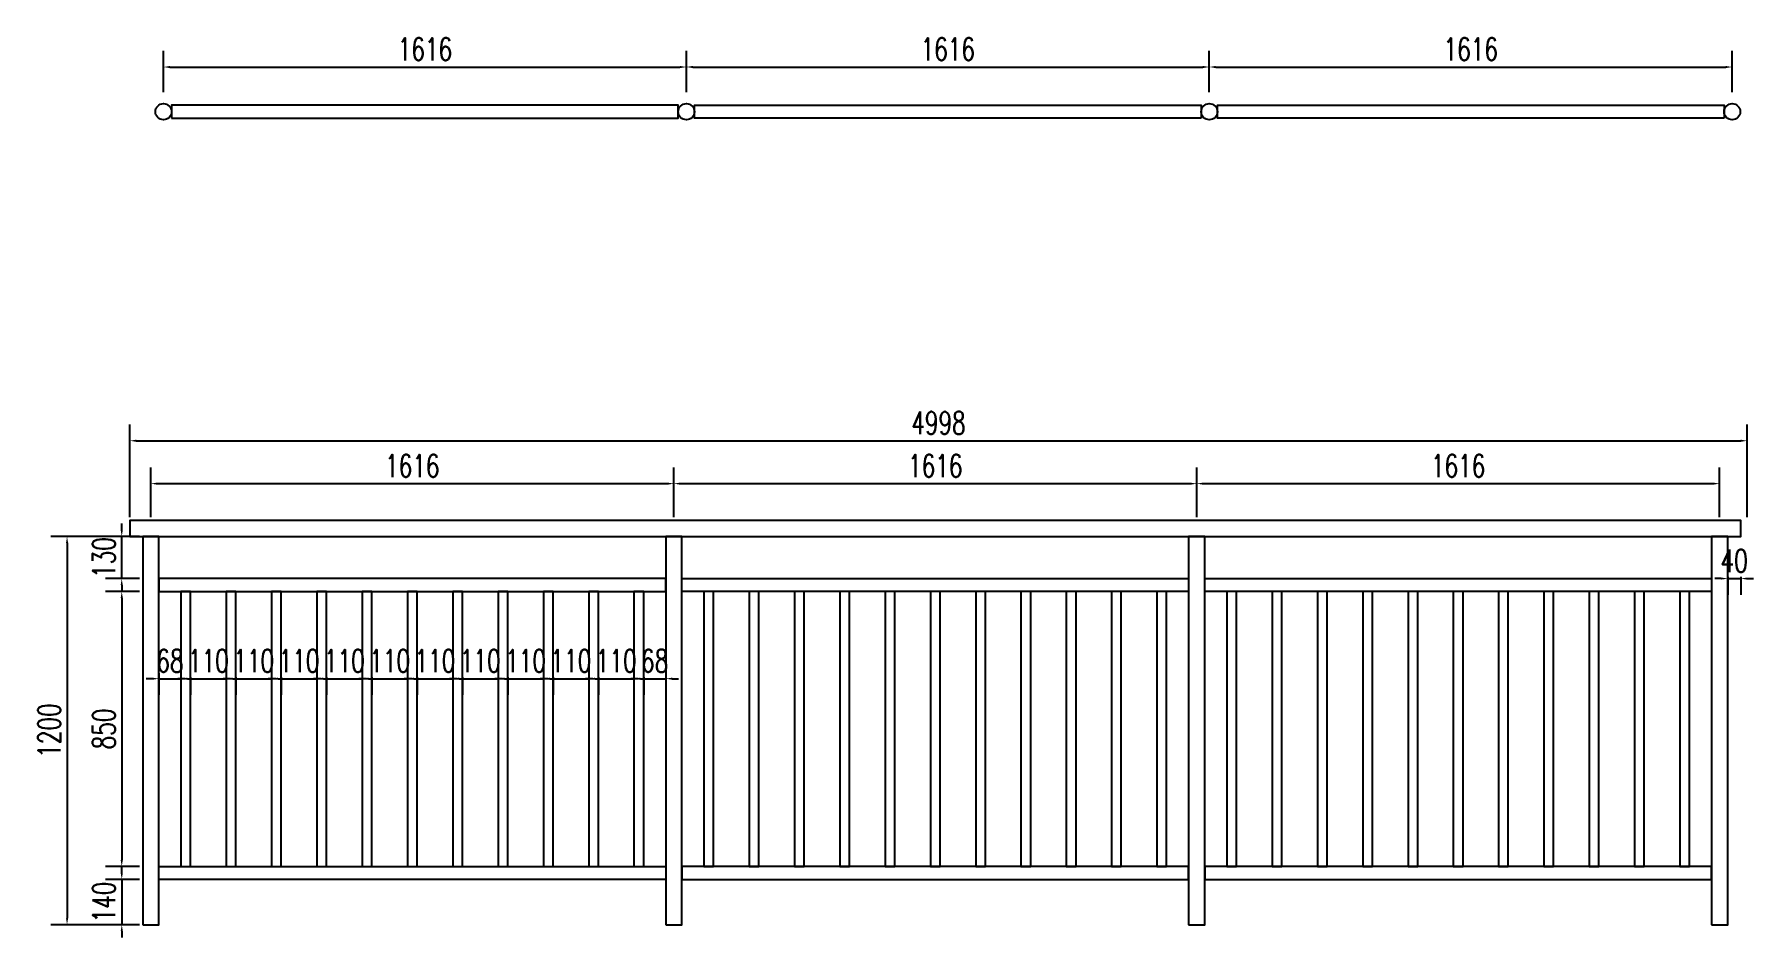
# Model space of a CAD drawing. Header units: millimetres. Extents: x -2430464 to 225692, y -180 to 1805330.
# Drawn here: x -1573006 to -1567693, y 608733 to 611526 of the extents above; entities that cross this region are included whole.
import ezdxf

# ---------------------------------------------------------------- set-up
doc = ezdxf.new("R2010")
doc.units = ezdxf.units.MM
doc.header["$LTSCALE"] = 1000
doc.layers.get('0').update_dxf_attribs({"linetype": 'CONTINUOUS'})
doc.layers.get('DEFPOINTS').update_dxf_attribs({"linetype": 'CONTINUOUS'})
doc.layers.add('W-PLASTIC_RAILINGS塑木栏杆', color=6, linetype='CONTINUOUS')
doc.layers.add('W-WOOD_FLOOR木地板', color=30, linetype='CONTINUOUS')
doc.styles.add('STANDARD_T3', font='simplex.shx', dxfattribs={"width": 0.7, "bigfont": 'gbcbig.shx'})
doc.dimstyles.new('W&&20', dxfattribs={"dimtxt": 70, "dimasz": 20, "dimexe": 50, "dimexo": 60, "dimgap": 20, "dimtad": 1, "dimdec": 0, "dimzin": 0, "dimdsep": 46, "dimtxsty": 'STANDARD_T3', "dimcen": 0.09, "dimclrd": 1, "dimclre": 1, "dimclrt": 7, "dimazin": 2, "dimtfac": 1, "dimtdec": 0, "dimtix": 1, "dimtmove": 2, "dimatfit": 3, "dimfxl": 0, "dimtolj": 1, "dimtzin": 0, "dimarcsym": 0})

# ---------------------------------------------------------------- blocks, each defined once
blk = doc.blocks.new('*D792')
at = {"layer": 'DEFPOINTS', "color": 0, "transparency": 16777216}
for p in [(-1572710.8, 609973.4), (-1572904.8, 608773.4), (-1572670.8, 608773.4)]:
    blk.add_point(p, dxfattribs=at)
at = {"layer": 'W-WOOD_FLOOR木地板', "color": 1, "lineweight": -2, "transparency": 16777216}
for p, q in [((-1572770.8, 609973.4), (-1572954.8, 609973.4)), ((-1572904.8, 609953.4), (-1572904.8, 608793.4)), ((-1572730.8, 608773.4), (-1572954.8, 608773.4))]:
    blk.add_line(p, q, dxfattribs=at)
at = {"layer": 'W-WOOD_FLOOR木地板', "color": 1, "transparency": 16777216}
for points in [[(-1572908.1, 609953.4), (-1572901.5, 609953.4), (-1572904.8, 609973.4)], [(-1572908.1, 608793.4), (-1572901.5, 608793.4), (-1572904.8, 608773.4)]]:
    blk.add_solid(points, dxfattribs=at)
at = {"layer": 'W-WOOD_FLOOR木地板', "color": 7, "transparency": 16777216, "insert": (-1572959.8, 609373.4), "char_height": 70, "attachment_point": 5, "rotation": 90, "style": 'STANDARD_T3'}
blk.add_mtext('\\A1;1200', dxfattribs=at)
blk = doc.blocks.new('*D793')
at = {"layer": 'DEFPOINTS', "color": 0, "transparency": 16777216}
for p in [(-1572620.8, 609803.4), (-1572735.8, 608953.4), (-1572620.8, 608953.4)]:
    blk.add_point(p, dxfattribs=at)
at = {"layer": 'W-WOOD_FLOOR木地板', "color": 1, "lineweight": -2, "transparency": 16777216}
for p, q in [((-1572680.8, 609803.4), (-1572785.8, 609803.4)), ((-1572735.8, 609783.4), (-1572735.8, 608973.4)), ((-1572680.8, 608953.4), (-1572785.8, 608953.4))]:
    blk.add_line(p, q, dxfattribs=at)
at = {"layer": 'W-WOOD_FLOOR木地板', "color": 1, "transparency": 16777216}
for points in [[(-1572739.1, 609783.4), (-1572732.5, 609783.4), (-1572735.8, 609803.4)], [(-1572739.1, 608973.4), (-1572732.5, 608973.4), (-1572735.8, 608953.4)]]:
    blk.add_solid(points, dxfattribs=at)
at = {"layer": 'W-WOOD_FLOOR木地板', "color": 7, "transparency": 16777216, "insert": (-1572790.8, 609378.4), "char_height": 70, "attachment_point": 5, "rotation": 90, "style": 'STANDARD_T3'}
blk.add_mtext('\\A1;850', dxfattribs=at)
blk = doc.blocks.new('*D787')
at = {"layer": 'DEFPOINTS', "color": 0, "transparency": 16777216}
for p in [(-1572735.8, 609973.4), (-1572620.8, 609973.4), (-1572620.8, 609843.4)]:
    blk.add_point(p, dxfattribs=at)
at = {"layer": 'W-WOOD_FLOOR木地板', "color": 1, "lineweight": -2, "transparency": 16777216}
for p, q in [((-1572735.8, 609993.4), (-1572735.8, 610013.4)), ((-1572680.8, 609973.4), (-1572785.8, 609973.4)), ((-1572735.8, 609843.4), (-1572735.8, 609973.4)), ((-1572680.8, 609843.4), (-1572785.8, 609843.4)), ((-1572735.8, 609823.4), (-1572735.8, 609803.4))]:
    blk.add_line(p, q, dxfattribs=at)
at = {"layer": 'W-WOOD_FLOOR木地板', "color": 1, "transparency": 16777216}
for points in [[(-1572739.1, 609993.4), (-1572732.5, 609993.4), (-1572735.8, 609973.4)], [(-1572739.1, 609823.4), (-1572732.5, 609823.4), (-1572735.8, 609843.4)]]:
    blk.add_solid(points, dxfattribs=at)
at = {"layer": 'W-WOOD_FLOOR木地板', "color": 7, "transparency": 16777216, "insert": (-1572790.8, 609908.4), "char_height": 70, "attachment_point": 5, "rotation": 90, "style": 'STANDARD_T3'}
blk.add_mtext('\\A1;130', dxfattribs=at)
blk = doc.blocks.new('*D788')
at = {"layer": 'DEFPOINTS', "color": 0, "transparency": 16777216}
for p in [(-1572620.8, 608913.4), (-1572735.7, 608773.4), (-1572620.8, 608773.4)]:
    blk.add_point(p, dxfattribs=at)
at = {"layer": 'W-WOOD_FLOOR木地板', "color": 1, "lineweight": -2, "transparency": 16777216}
for p, q in [((-1572735.7, 608933.4), (-1572735.7, 608953.4)), ((-1572680.8, 608913.4), (-1572785.7, 608913.4)), ((-1572735.7, 608913.4), (-1572735.7, 608773.4)), ((-1572680.8, 608773.4), (-1572785.7, 608773.4)), ((-1572735.7, 608753.4), (-1572735.7, 608733.4))]:
    blk.add_line(p, q, dxfattribs=at)
at = {"layer": 'W-WOOD_FLOOR木地板', "color": 1, "transparency": 16777216}
for points in [[(-1572739.1, 608933.4), (-1572732.4, 608933.4), (-1572735.7, 608913.4)], [(-1572739.1, 608753.4), (-1572732.4, 608753.4), (-1572735.7, 608773.4)]]:
    blk.add_solid(points, dxfattribs=at)
at = {"layer": 'W-WOOD_FLOOR木地板', "color": 7, "transparency": 16777216, "insert": (-1572790.7, 608843.4), "char_height": 70, "attachment_point": 5, "rotation": 90, "style": 'STANDARD_T3'}
blk.add_mtext('\\A1;140', dxfattribs=at)
blk = doc.blocks.new('*D789')
at = {"layer": 'DEFPOINTS', "color": 0, "transparency": 16777216}
for p in [(-1571029.8, 610136.9), (-1572645.8, 609973.4), (-1571029.8, 609973.4)]:
    blk.add_point(p, dxfattribs=at)
at = {"layer": 'W-WOOD_FLOOR木地板', "color": 1, "lineweight": -2, "transparency": 16777216}
for p, q in [((-1572645.8, 610033.4), (-1572645.8, 610186.9)), ((-1571029.8, 610033.4), (-1571029.8, 610186.9)), ((-1572625.8, 610136.9), (-1571049.8, 610136.9))]:
    blk.add_line(p, q, dxfattribs=at)
at = {"layer": 'W-WOOD_FLOOR木地板', "color": 1, "transparency": 16777216}
for points in [[(-1572625.8, 610140.2), (-1572625.8, 610133.6), (-1572645.8, 610136.9)], [(-1571049.8, 610140.2), (-1571049.8, 610133.6), (-1571029.8, 610136.9)]]:
    blk.add_solid(points, dxfattribs=at)
at = {"layer": 'W-WOOD_FLOOR木地板', "color": 7, "transparency": 16777216, "insert": (-1571837.8, 610191.9), "char_height": 70, "attachment_point": 5, "style": 'STANDARD_T3'}
blk.add_mtext('\\A1;1616', dxfattribs=at)
blk = doc.blocks.new('*D790')
at = {"layer": 'DEFPOINTS', "color": 0, "transparency": 16777216}
for p in [(-1569413.8, 610136.9), (-1571029.8, 609973.4), (-1569413.8, 609973.4)]:
    blk.add_point(p, dxfattribs=at)
at = {"layer": 'W-WOOD_FLOOR木地板', "color": 1, "lineweight": -2, "transparency": 16777216}
for p, q in [((-1571029.8, 610033.4), (-1571029.8, 610186.9)), ((-1569413.8, 610033.4), (-1569413.8, 610186.9)), ((-1571009.8, 610136.9), (-1569433.8, 610136.9))]:
    blk.add_line(p, q, dxfattribs=at)
at = {"layer": 'W-WOOD_FLOOR木地板', "color": 1, "transparency": 16777216}
for points in [[(-1571009.8, 610140.2), (-1571009.8, 610133.6), (-1571029.8, 610136.9)], [(-1569433.8, 610140.2), (-1569433.8, 610133.6), (-1569413.8, 610136.9)]]:
    blk.add_solid(points, dxfattribs=at)
at = {"layer": 'W-WOOD_FLOOR木地板', "color": 7, "transparency": 16777216, "insert": (-1570221.8, 610191.9), "char_height": 70, "attachment_point": 5, "style": 'STANDARD_T3'}
blk.add_mtext('\\A1;1616', dxfattribs=at)
blk = doc.blocks.new('*D791')
at = {"layer": 'DEFPOINTS', "color": 0, "transparency": 16777216}
for p in [(-1567797.8, 610136.9), (-1569413.8, 609973.4), (-1567797.8, 609973.4)]:
    blk.add_point(p, dxfattribs=at)
at = {"layer": 'W-WOOD_FLOOR木地板', "color": 1, "lineweight": -2, "transparency": 16777216}
for p, q in [((-1569413.8, 610033.4), (-1569413.8, 610186.9)), ((-1567797.8, 610033.4), (-1567797.8, 610186.9)), ((-1569393.8, 610136.9), (-1567817.8, 610136.9))]:
    blk.add_line(p, q, dxfattribs=at)
at = {"layer": 'W-WOOD_FLOOR木地板', "color": 1, "transparency": 16777216}
for points in [[(-1569393.8, 610140.2), (-1569393.8, 610133.6), (-1569413.8, 610136.9)], [(-1567817.8, 610140.2), (-1567817.8, 610133.6), (-1567797.8, 610136.9)]]:
    blk.add_solid(points, dxfattribs=at)
at = {"layer": 'W-WOOD_FLOOR木地板', "color": 7, "transparency": 16777216, "insert": (-1568605.8, 610191.9), "char_height": 70, "attachment_point": 5, "style": 'STANDARD_T3'}
blk.add_mtext('\\A1;1616', dxfattribs=at)
blk = doc.blocks.new('*U914')
at = {"layer": 'W-PLASTIC_RAILINGS塑木栏杆'}
blk.add_lwpolyline([(-15, -420), (15, -420), (15, 430), (-15, 430)], close=True, dxfattribs=at)
blk = doc.blocks.new('*U915')
at = {"layer": 'W-PLASTIC_RAILINGS塑木栏杆', "color": 0, "linetype": 'ByBlock', "lineweight": -2, "transparency": 16777216}
for p in [(0, 0), (140, 0), (280, 0), (420, 0), (560, 0), (700, 0), (840, 0), (980, 0), (1120, 0), (1260, 0), (1400, 0)]:
    blk.add_blockref('*U914', p, dxfattribs=at)
blk = doc.blocks.new('*D917')
at = {"layer": 'DEFPOINTS', "color": 0, "transparency": 16777216}
for p in [(-1572620.8, 609610.9), (-1572552.8, 609651.5), (-1572552.8, 609533.9)]:
    blk.add_point(p, dxfattribs=at)
at = {"layer": 'W-WOOD_FLOOR木地板', "color": 1, "lineweight": -2, "transparency": 16777216}
for p, q in [((-1572552.8, 609591.5), (-1572552.8, 609483.9)), ((-1572640.8, 609533.9), (-1572660.8, 609533.9)), ((-1572620.8, 609550.9), (-1572620.8, 609483.9)), ((-1572620.8, 609533.9), (-1572552.8, 609533.9)), ((-1572532.8, 609533.9), (-1572512.8, 609533.9))]:
    blk.add_line(p, q, dxfattribs=at)
at = {"layer": 'W-WOOD_FLOOR木地板', "color": 1, "transparency": 16777216}
for points in [[(-1572640.8, 609537.2), (-1572640.8, 609530.6), (-1572620.8, 609533.9)], [(-1572532.8, 609537.2), (-1572532.8, 609530.6), (-1572552.8, 609533.9)]]:
    blk.add_solid(points, dxfattribs=at)
at = {"layer": 'W-WOOD_FLOOR木地板', "color": 7, "transparency": 16777216, "insert": (-1572586.8, 609588.9), "char_height": 70, "attachment_point": 5, "style": 'STANDARD_T3'}
blk.add_mtext('\\A1;68', dxfattribs=at)
blk = doc.blocks.new('*D918')
at = {"color": 1, "lineweight": -2, "transparency": 16777216}
for p, q in [((-1572542.8, 609533.9), (-1572562.8, 609533.9)), ((-1572522.8, 609538.9), (-1572522.8, 609483.9)), ((-1572522.8, 609533.9), (-1572412.8, 609533.9)), ((-1572412.8, 609538.9), (-1572412.8, 609483.9)), ((-1572392.8, 609533.9), (-1572372.8, 609533.9))]:
    blk.add_line(p, q, dxfattribs=at)
at = {"color": 1, "transparency": 16777216}
for points in [[(-1572542.8, 609537.2), (-1572542.8, 609530.6), (-1572522.8, 609533.9)], [(-1572392.8, 609537.2), (-1572392.8, 609530.6), (-1572412.8, 609533.9)]]:
    blk.add_solid(points, dxfattribs=at)
at = {"layer": 'DEFPOINTS', "color": 0, "transparency": 16777216}
for p in [(-1572522.8, 609649.7), (-1572412.8, 609649.7), (-1572412.8, 609533.9)]:
    blk.add_point(p, dxfattribs=at)
at = {"color": 7, "transparency": 16777216, "insert": (-1572467.8, 609588.9), "char_height": 70, "attachment_point": 5, "style": 'STANDARD_T3'}
blk.add_mtext('\\A1;110', dxfattribs=at)
blk = doc.blocks.new('*D916')
at = {"color": 1, "lineweight": -2, "transparency": 16777216}
for p, q in [((-1571142.8, 609533.9), (-1571162.8, 609533.9)), ((-1571122.8, 609538.9), (-1571122.8, 609483.9)), ((-1571122.8, 609533.9), (-1571054.8, 609533.9)), ((-1571054.8, 609538.9), (-1571054.8, 609483.9)), ((-1571034.8, 609533.9), (-1571014.8, 609533.9))]:
    blk.add_line(p, q, dxfattribs=at)
at = {"color": 1, "transparency": 16777216}
for points in [[(-1571142.8, 609537.2), (-1571142.8, 609530.6), (-1571122.8, 609533.9)], [(-1571034.8, 609537.2), (-1571034.8, 609530.6), (-1571054.8, 609533.9)]]:
    blk.add_solid(points, dxfattribs=at)
at = {"layer": 'DEFPOINTS', "color": 0, "transparency": 16777216}
for p in [(-1571122.8, 609649.7), (-1571054.8, 609649.7), (-1571054.8, 609533.9)]:
    blk.add_point(p, dxfattribs=at)
at = {"color": 7, "transparency": 16777216, "insert": (-1571088.8, 609588.9), "char_height": 70, "attachment_point": 5, "style": 'STANDARD_T3'}
blk.add_mtext('\\A1;68', dxfattribs=at)
blk = doc.blocks.new('*D2098')
at = {"layer": 'DEFPOINTS', "color": 0, "transparency": 16777216}
for p in [(-1567712.8, 610269.5), (-1572710.8, 609973.4), (-1567712.8, 609973.4)]:
    blk.add_point(p, dxfattribs=at)
at = {"layer": 'W-WOOD_FLOOR木地板', "color": 1, "lineweight": -2, "transparency": 16777216}
for p, q in [((-1572710.8, 610033.4), (-1572710.8, 610319.5)), ((-1567712.8, 610033.4), (-1567712.8, 610319.5)), ((-1572690.8, 610269.5), (-1567732.8, 610269.5))]:
    blk.add_line(p, q, dxfattribs=at)
at = {"layer": 'W-WOOD_FLOOR木地板', "color": 1, "transparency": 16777216}
for points in [[(-1572690.8, 610272.8), (-1572690.8, 610266.2), (-1572710.8, 610269.5)], [(-1567732.8, 610272.8), (-1567732.8, 610266.2), (-1567712.8, 610269.5)]]:
    blk.add_solid(points, dxfattribs=at)
at = {"layer": 'W-WOOD_FLOOR木地板', "color": 7, "transparency": 16777216, "insert": (-1570211.8, 610324.5), "char_height": 70, "attachment_point": 5, "style": 'STANDARD_T3'}
blk.add_mtext('\\A1;4998', dxfattribs=at)
blk = doc.blocks.new('*D2099')
at = {"color": 1, "lineweight": -2, "transparency": 16777216}
for p, q in [((-1567792.8, 609843.4), (-1567812.8, 609843.4)), ((-1567772.8, 609848.4), (-1567772.8, 609793.4)), ((-1567772.8, 609843.4), (-1567732.8, 609843.4)), ((-1567732.8, 609848.4), (-1567732.8, 609793.4)), ((-1567712.8, 609843.4), (-1567692.8, 609843.4))]:
    blk.add_line(p, q, dxfattribs=at)
at = {"color": 1, "transparency": 16777216}
for points in [[(-1567792.8, 609846.7), (-1567792.8, 609840.1), (-1567772.8, 609843.4)], [(-1567712.8, 609846.7), (-1567712.8, 609840.1), (-1567732.8, 609843.4)]]:
    blk.add_solid(points, dxfattribs=at)
at = {"layer": 'DEFPOINTS', "color": 0, "transparency": 16777216}
for p in [(-1567772.8, 609973.4), (-1567732.8, 609973.4), (-1567732.8, 609843.4)]:
    blk.add_point(p, dxfattribs=at)
at = {"color": 7, "transparency": 16777216, "insert": (-1567752.8, 609898.4), "char_height": 70, "attachment_point": 5, "style": 'STANDARD_T3'}
blk.add_mtext('\\A1;40', dxfattribs=at)
blk = doc.blocks.new('*D2379')
at = {"color": 1, "lineweight": -2, "transparency": 16777216}
for p, q in [((-1572606.9, 611346.7), (-1572606.9, 611474.9)), ((-1570990.9, 611346.7), (-1570990.9, 611474.9)), ((-1572586.9, 611424.9), (-1571010.9, 611424.9))]:
    blk.add_line(p, q, dxfattribs=at)
at = {"color": 1, "transparency": 16777216}
for points in [[(-1572586.9, 611428.2), (-1572586.9, 611421.5), (-1572606.9, 611424.9)], [(-1571010.9, 611428.2), (-1571010.9, 611421.5), (-1570990.9, 611424.9)]]:
    blk.add_solid(points, dxfattribs=at)
at = {"layer": 'DEFPOINTS', "color": 0, "transparency": 16777216}
for p in [(-1570990.9, 611424.9), (-1572606.9, 611286.7), (-1570990.9, 611286.7)]:
    blk.add_point(p, dxfattribs=at)
at = {"color": 7, "transparency": 16777216, "insert": (-1571798.9, 611479.9), "char_height": 70, "attachment_point": 5, "style": 'STANDARD_T3'}
blk.add_mtext('\\A1;1616', dxfattribs=at)
blk = doc.blocks.new('*D2380')
at = {"color": 1, "lineweight": -2, "transparency": 16777216}
for p, q in [((-1570990.9, 611346.7), (-1570990.9, 611474.9)), ((-1569374.9, 611346.7), (-1569374.9, 611474.9)), ((-1570970.9, 611424.9), (-1569394.9, 611424.9))]:
    blk.add_line(p, q, dxfattribs=at)
at = {"color": 1, "transparency": 16777216}
for points in [[(-1570970.9, 611428.2), (-1570970.9, 611421.5), (-1570990.9, 611424.9)], [(-1569394.9, 611428.2), (-1569394.9, 611421.5), (-1569374.9, 611424.9)]]:
    blk.add_solid(points, dxfattribs=at)
at = {"layer": 'DEFPOINTS', "color": 0, "transparency": 16777216}
for p in [(-1569374.9, 611424.9), (-1570990.9, 611286.7), (-1569374.9, 611286.7)]:
    blk.add_point(p, dxfattribs=at)
at = {"color": 7, "transparency": 16777216, "insert": (-1570182.9, 611479.9), "char_height": 70, "attachment_point": 5, "style": 'STANDARD_T3'}
blk.add_mtext('\\A1;1616', dxfattribs=at)
blk = doc.blocks.new('*D2381')
at = {"color": 1, "lineweight": -2, "transparency": 16777216}
for p, q in [((-1569374.9, 611346.7), (-1569374.9, 611474.9)), ((-1567758.9, 611346.7), (-1567758.9, 611474.9)), ((-1569354.9, 611424.9), (-1567778.9, 611424.9))]:
    blk.add_line(p, q, dxfattribs=at)
at = {"color": 1, "transparency": 16777216}
for points in [[(-1569354.9, 611428.2), (-1569354.9, 611421.5), (-1569374.9, 611424.9)], [(-1567778.9, 611428.2), (-1567778.9, 611421.5), (-1567758.9, 611424.9)]]:
    blk.add_solid(points, dxfattribs=at)
at = {"layer": 'DEFPOINTS', "color": 0, "transparency": 16777216}
for p in [(-1567758.9, 611424.9), (-1569374.9, 611286.7), (-1567758.9, 611286.7)]:
    blk.add_point(p, dxfattribs=at)
at = {"color": 7, "transparency": 16777216, "insert": (-1568566.9, 611479.9), "char_height": 70, "attachment_point": 5, "style": 'STANDARD_T3'}
blk.add_mtext('\\A1;1616', dxfattribs=at)
blk = doc.blocks.new('*D2454')
at = {"color": 1, "lineweight": -2, "transparency": 16777216}
for p, q in [((-1572402.8, 609533.9), (-1572422.8, 609533.9)), ((-1572382.8, 609538.9), (-1572382.8, 609483.9)), ((-1572382.8, 609533.9), (-1572272.8, 609533.9)), ((-1572272.8, 609538.9), (-1572272.8, 609483.9)), ((-1572252.8, 609533.9), (-1572232.8, 609533.9))]:
    blk.add_line(p, q, dxfattribs=at)
at = {"color": 1, "transparency": 16777216}
for points in [[(-1572402.8, 609537.2), (-1572402.8, 609530.6), (-1572382.8, 609533.9)], [(-1572252.8, 609537.2), (-1572252.8, 609530.6), (-1572272.8, 609533.9)]]:
    blk.add_solid(points, dxfattribs=at)
at = {"layer": 'DEFPOINTS', "color": 0, "transparency": 16777216}
for p in [(-1572382.8, 609649.7), (-1572272.8, 609649.7), (-1572272.8, 609533.9)]:
    blk.add_point(p, dxfattribs=at)
at = {"color": 7, "transparency": 16777216, "insert": (-1572327.8, 609588.9), "char_height": 70, "attachment_point": 5, "style": 'STANDARD_T3'}
blk.add_mtext('\\A1;110', dxfattribs=at)
blk = doc.blocks.new('*D2455')
at = {"color": 1, "lineweight": -2, "transparency": 16777216}
for p, q in [((-1572262.8, 609533.9), (-1572282.8, 609533.9)), ((-1572242.8, 609538.9), (-1572242.8, 609483.9)), ((-1572242.8, 609533.9), (-1572132.8, 609533.9)), ((-1572132.8, 609538.9), (-1572132.8, 609483.9)), ((-1572112.8, 609533.9), (-1572092.8, 609533.9))]:
    blk.add_line(p, q, dxfattribs=at)
at = {"color": 1, "transparency": 16777216}
for points in [[(-1572262.8, 609537.2), (-1572262.8, 609530.6), (-1572242.8, 609533.9)], [(-1572112.8, 609537.2), (-1572112.8, 609530.6), (-1572132.8, 609533.9)]]:
    blk.add_solid(points, dxfattribs=at)
at = {"layer": 'DEFPOINTS', "color": 0, "transparency": 16777216}
for p in [(-1572242.8, 609649.7), (-1572132.8, 609649.7), (-1572132.8, 609533.9)]:
    blk.add_point(p, dxfattribs=at)
at = {"color": 7, "transparency": 16777216, "insert": (-1572187.8, 609588.9), "char_height": 70, "attachment_point": 5, "style": 'STANDARD_T3'}
blk.add_mtext('\\A1;110', dxfattribs=at)
blk = doc.blocks.new('*D2456')
at = {"color": 1, "lineweight": -2, "transparency": 16777216}
for p, q in [((-1572122.8, 609533.9), (-1572142.8, 609533.9)), ((-1572102.8, 609538.9), (-1572102.8, 609483.9)), ((-1572102.8, 609533.9), (-1571992.8, 609533.9)), ((-1571992.8, 609538.9), (-1571992.8, 609483.9)), ((-1571972.8, 609533.9), (-1571952.8, 609533.9))]:
    blk.add_line(p, q, dxfattribs=at)
at = {"color": 1, "transparency": 16777216}
for points in [[(-1572122.8, 609537.2), (-1572122.8, 609530.6), (-1572102.8, 609533.9)], [(-1571972.8, 609537.2), (-1571972.8, 609530.6), (-1571992.8, 609533.9)]]:
    blk.add_solid(points, dxfattribs=at)
at = {"layer": 'DEFPOINTS', "color": 0, "transparency": 16777216}
for p in [(-1572102.8, 609649.7), (-1571992.8, 609649.7), (-1571992.8, 609533.9)]:
    blk.add_point(p, dxfattribs=at)
at = {"color": 7, "transparency": 16777216, "insert": (-1572047.8, 609588.9), "char_height": 70, "attachment_point": 5, "style": 'STANDARD_T3'}
blk.add_mtext('\\A1;110', dxfattribs=at)
blk = doc.blocks.new('*D2457')
at = {"color": 1, "lineweight": -2, "transparency": 16777216}
for p, q in [((-1571982.8, 609533.9), (-1572002.8, 609533.9)), ((-1571962.8, 609538.9), (-1571962.8, 609483.9)), ((-1571962.8, 609533.9), (-1571852.8, 609533.9)), ((-1571852.8, 609538.9), (-1571852.8, 609483.9)), ((-1571832.8, 609533.9), (-1571812.8, 609533.9))]:
    blk.add_line(p, q, dxfattribs=at)
at = {"color": 1, "transparency": 16777216}
for points in [[(-1571982.8, 609537.2), (-1571982.8, 609530.6), (-1571962.8, 609533.9)], [(-1571832.8, 609537.2), (-1571832.8, 609530.6), (-1571852.8, 609533.9)]]:
    blk.add_solid(points, dxfattribs=at)
at = {"layer": 'DEFPOINTS', "color": 0, "transparency": 16777216}
for p in [(-1571962.8, 609649.7), (-1571852.8, 609649.7), (-1571852.8, 609533.9)]:
    blk.add_point(p, dxfattribs=at)
at = {"color": 7, "transparency": 16777216, "insert": (-1571907.8, 609588.9), "char_height": 70, "attachment_point": 5, "style": 'STANDARD_T3'}
blk.add_mtext('\\A1;110', dxfattribs=at)
blk = doc.blocks.new('*D2458')
at = {"color": 1, "lineweight": -2, "transparency": 16777216}
for p, q in [((-1571842.8, 609533.9), (-1571862.8, 609533.9)), ((-1571822.8, 609538.9), (-1571822.8, 609483.9)), ((-1571822.8, 609533.9), (-1571712.8, 609533.9)), ((-1571712.8, 609538.9), (-1571712.8, 609483.9)), ((-1571692.8, 609533.9), (-1571672.8, 609533.9))]:
    blk.add_line(p, q, dxfattribs=at)
at = {"color": 1, "transparency": 16777216}
for points in [[(-1571842.8, 609537.2), (-1571842.8, 609530.6), (-1571822.8, 609533.9)], [(-1571692.8, 609537.2), (-1571692.8, 609530.6), (-1571712.8, 609533.9)]]:
    blk.add_solid(points, dxfattribs=at)
at = {"layer": 'DEFPOINTS', "color": 0, "transparency": 16777216}
for p in [(-1571822.8, 609649.7), (-1571712.8, 609649.7), (-1571712.8, 609533.9)]:
    blk.add_point(p, dxfattribs=at)
at = {"color": 7, "transparency": 16777216, "insert": (-1571767.8, 609588.9), "char_height": 70, "attachment_point": 5, "style": 'STANDARD_T3'}
blk.add_mtext('\\A1;110', dxfattribs=at)
blk = doc.blocks.new('*D2459')
at = {"color": 1, "lineweight": -2, "transparency": 16777216}
for p, q in [((-1571702.8, 609533.9), (-1571722.8, 609533.9)), ((-1571682.8, 609538.9), (-1571682.8, 609483.9)), ((-1571682.8, 609533.9), (-1571572.8, 609533.9)), ((-1571572.8, 609538.9), (-1571572.8, 609483.9)), ((-1571552.8, 609533.9), (-1571532.8, 609533.9))]:
    blk.add_line(p, q, dxfattribs=at)
at = {"color": 1, "transparency": 16777216}
for points in [[(-1571702.8, 609537.2), (-1571702.8, 609530.6), (-1571682.8, 609533.9)], [(-1571552.8, 609537.2), (-1571552.8, 609530.6), (-1571572.8, 609533.9)]]:
    blk.add_solid(points, dxfattribs=at)
at = {"layer": 'DEFPOINTS', "color": 0, "transparency": 16777216}
for p in [(-1571682.8, 609649.7), (-1571572.8, 609649.7), (-1571572.8, 609533.9)]:
    blk.add_point(p, dxfattribs=at)
at = {"color": 7, "transparency": 16777216, "insert": (-1571627.8, 609588.9), "char_height": 70, "attachment_point": 5, "style": 'STANDARD_T3'}
blk.add_mtext('\\A1;110', dxfattribs=at)
blk = doc.blocks.new('*D2460')
at = {"color": 1, "lineweight": -2, "transparency": 16777216}
for p, q in [((-1571562.8, 609533.9), (-1571582.8, 609533.9)), ((-1571542.8, 609538.9), (-1571542.8, 609483.9)), ((-1571542.8, 609533.9), (-1571432.8, 609533.9)), ((-1571432.8, 609538.9), (-1571432.8, 609483.9)), ((-1571412.8, 609533.9), (-1571392.8, 609533.9))]:
    blk.add_line(p, q, dxfattribs=at)
at = {"color": 1, "transparency": 16777216}
for points in [[(-1571562.8, 609537.2), (-1571562.8, 609530.6), (-1571542.8, 609533.9)], [(-1571412.8, 609537.2), (-1571412.8, 609530.6), (-1571432.8, 609533.9)]]:
    blk.add_solid(points, dxfattribs=at)
at = {"layer": 'DEFPOINTS', "color": 0, "transparency": 16777216}
for p in [(-1571542.8, 609649.7), (-1571432.8, 609649.7), (-1571432.8, 609533.9)]:
    blk.add_point(p, dxfattribs=at)
at = {"color": 7, "transparency": 16777216, "insert": (-1571487.8, 609588.9), "char_height": 70, "attachment_point": 5, "style": 'STANDARD_T3'}
blk.add_mtext('\\A1;110', dxfattribs=at)
blk = doc.blocks.new('*D2461')
at = {"color": 1, "lineweight": -2, "transparency": 16777216}
for p, q in [((-1571422.8, 609533.9), (-1571442.8, 609533.9)), ((-1571402.8, 609538.9), (-1571402.8, 609483.9)), ((-1571402.8, 609533.9), (-1571292.8, 609533.9)), ((-1571292.8, 609538.9), (-1571292.8, 609483.9)), ((-1571272.8, 609533.9), (-1571252.8, 609533.9))]:
    blk.add_line(p, q, dxfattribs=at)
at = {"color": 1, "transparency": 16777216}
for points in [[(-1571422.8, 609537.2), (-1571422.8, 609530.6), (-1571402.8, 609533.9)], [(-1571272.8, 609537.2), (-1571272.8, 609530.6), (-1571292.8, 609533.9)]]:
    blk.add_solid(points, dxfattribs=at)
at = {"layer": 'DEFPOINTS', "color": 0, "transparency": 16777216}
for p in [(-1571402.8, 609649.7), (-1571292.8, 609649.7), (-1571292.8, 609533.9)]:
    blk.add_point(p, dxfattribs=at)
at = {"color": 7, "transparency": 16777216, "insert": (-1571347.8, 609588.9), "char_height": 70, "attachment_point": 5, "style": 'STANDARD_T3'}
blk.add_mtext('\\A1;110', dxfattribs=at)
blk = doc.blocks.new('*D2462')
at = {"color": 1, "lineweight": -2, "transparency": 16777216}
for p, q in [((-1571282.8, 609533.9), (-1571302.8, 609533.9)), ((-1571262.8, 609538.9), (-1571262.8, 609483.9)), ((-1571262.8, 609533.9), (-1571152.8, 609533.9)), ((-1571152.8, 609538.9), (-1571152.8, 609483.9)), ((-1571132.8, 609533.9), (-1571112.8, 609533.9))]:
    blk.add_line(p, q, dxfattribs=at)
at = {"color": 1, "transparency": 16777216}
for points in [[(-1571282.8, 609537.2), (-1571282.8, 609530.6), (-1571262.8, 609533.9)], [(-1571132.8, 609537.2), (-1571132.8, 609530.6), (-1571152.8, 609533.9)]]:
    blk.add_solid(points, dxfattribs=at)
at = {"layer": 'DEFPOINTS', "color": 0, "transparency": 16777216}
for p in [(-1571262.8, 609649.7), (-1571152.8, 609649.7), (-1571152.8, 609533.9)]:
    blk.add_point(p, dxfattribs=at)
at = {"color": 7, "transparency": 16777216, "insert": (-1571207.8, 609588.9), "char_height": 70, "attachment_point": 5, "style": 'STANDARD_T3'}
blk.add_mtext('\\A1;110', dxfattribs=at)
blk = doc.blocks.new('*U2463')
at = {"layer": 'W-PLASTIC_RAILINGS塑木栏杆'}
blk.add_lwpolyline([(-15, -420), (15, -420), (15, 430), (-15, 430)], close=True, dxfattribs=at)
blk = doc.blocks.new('*U2464')
at = {"layer": 'W-PLASTIC_RAILINGS塑木栏杆', "color": 0, "linetype": 'ByBlock', "lineweight": -2, "transparency": 16777216}
for p in [(0, 0), (140, 0), (280, 0), (420, 0), (560, 0), (700, 0), (840, 0), (980, 0), (1120, 0), (1260, 0), (1400, 0)]:
    blk.add_blockref('*U2463', p, dxfattribs=at)
blk = doc.blocks.new('*U2465')
at = {"layer": 'W-PLASTIC_RAILINGS塑木栏杆'}
blk.add_lwpolyline([(-15, -420), (15, -420), (15, 430), (-15, 430)], close=True, dxfattribs=at)
blk = doc.blocks.new('*U2466')
at = {"layer": 'W-PLASTIC_RAILINGS塑木栏杆', "color": 0, "linetype": 'ByBlock', "lineweight": -2, "transparency": 16777216}
for p in [(0, 0), (140, 0), (280, 0), (420, 0), (560, 0), (700, 0), (840, 0), (980, 0), (1120, 0), (1260, 0), (1400, 0)]:
    blk.add_blockref('*U2465', p, dxfattribs=at)

msp = doc.modelspace()

# ---------------------------------------------------------------- linework, layer by layer
at = {"layer": 'W-PLASTIC_RAILINGS塑木栏杆'}
for points in [[(-1572581.91, 611266.68), (-1571015.91, 611266.68), (-1571015.91, 611306.68), (-1572581.91, 611306.68)], [(-1569399.91, 611266.68), (-1570965.91, 611266.68), (-1570965.91, 611306.68), (-1569399.91, 611306.68)], [(-1567783.91, 611266.68), (-1569349.91, 611266.68), (-1569349.91, 611306.68), (-1567783.91, 611306.68)], [(-1572710.81, 609973.41), (-1567732.81, 609973.41), (-1567732.81, 610023.41), (-1572710.81, 610023.41)], [(-1572670.81, 608773.41), (-1572620.81, 608773.41), (-1572620.81, 609973.41), (-1572670.81, 609973.41)], [(-1571054.81, 608773.41), (-1571004.81, 608773.41), (-1571004.81, 609973.41), (-1571054.81, 609973.41)], [(-1569438.81, 608773.41), (-1569388.81, 608773.41), (-1569388.81, 609973.41), (-1569438.81, 609973.41)], [(-1567822.81, 608773.41), (-1567772.81, 608773.41), (-1567772.81, 609973.41), (-1567822.81, 609973.41)], [(-1572620.81, 609803.41), (-1571054.81, 609803.41), (-1571054.81, 609843.41), (-1572620.81, 609843.41)], [(-1569438.81, 609803.41), (-1571004.81, 609803.41), (-1571004.81, 609843.41), (-1569438.81, 609843.41)], [(-1567822.81, 609803.41), (-1569388.81, 609803.41), (-1569388.81, 609843.41), (-1567822.81, 609843.41)], [(-1572620.81, 608953.41), (-1571054.81, 608953.41), (-1571054.81, 608913.41), (-1572620.81, 608913.41)], [(-1569438.81, 608953.41), (-1571004.81, 608953.41), (-1571004.81, 608913.41), (-1569438.81, 608913.41)], [(-1567822.81, 608953.41), (-1569388.81, 608953.41), (-1569388.81, 608913.41), (-1567822.81, 608913.41)]]:
    msp.add_lwpolyline(points, close=True, dxfattribs=at)
for centre in [(-1572606.91, 611286.68), (-1570990.91, 611286.68), (-1569374.91, 611286.68), (-1567758.91, 611286.68)]:
    msp.add_circle(centre, 25, dxfattribs=at)

# ---------------------------------------------------------------- block references
for name, p in [('*U915', (-1572537.81, 609373.41)), ('*U2464', (-1570921.81, 609373.41)), ('*U2466', (-1569305.81, 609373.41))]:
    msp.add_blockref(name, p, dxfattribs=at)

# ---------------------------------------------------------------- dimensions: what is measured, and where the dimension line sits
for base, p1, p2, picture, middle in [((-1570990.91, 611424.87), (-1572606.91, 611286.68), (-1570990.91, 611286.68), '*D2379', (-1571798.91, 611479.87)), ((-1569374.91, 611424.87), (-1570990.91, 611286.68), (-1569374.91, 611286.68), '*D2380', (-1570182.91, 611479.87)), ((-1567758.91, 611424.87), (-1569374.91, 611286.68), (-1567758.91, 611286.68), '*D2381', (-1568566.91, 611479.87))]:
    dim = msp.add_linear_dim(base=base, p1=p1, p2=p2, dimstyle='W&&20')
    dim.commit()
    dim.dimension.update_dxf_attribs({"geometry": picture, "text_midpoint": middle})
at = {"color": 1}
for base, p1, p2, picture, middle in [((-1567732.81, 609843.41), (-1567772.81, 609973.41), (-1567732.81, 609973.41), '*D2099', (-1567752.81, 609898.41)), ((-1572412.81, 609533.91), (-1572522.81, 609649.66), (-1572412.81, 609649.66), '*D918', (-1572467.81, 609588.91)), ((-1572272.81, 609533.91), (-1572382.81, 609649.66), (-1572272.81, 609649.66), '*D2454', (-1572327.81, 609588.91)), ((-1572132.81, 609533.91), (-1572242.81, 609649.66), (-1572132.81, 609649.66), '*D2455', (-1572187.81, 609588.91)), ((-1571992.81, 609533.91), (-1572102.81, 609649.66), (-1571992.81, 609649.66), '*D2456', (-1572047.81, 609588.91)), ((-1571852.81, 609533.91), (-1571962.81, 609649.66), (-1571852.81, 609649.66), '*D2457', (-1571907.81, 609588.91)), ((-1571712.81, 609533.91), (-1571822.81, 609649.66), (-1571712.81, 609649.66), '*D2458', (-1571767.81, 609588.91)), ((-1571572.81, 609533.91), (-1571682.81, 609649.66), (-1571572.81, 609649.66), '*D2459', (-1571627.81, 609588.91)), ((-1571432.81, 609533.91), (-1571542.81, 609649.66), (-1571432.81, 609649.66), '*D2460', (-1571487.81, 609588.91)), ((-1571292.81, 609533.91), (-1571402.81, 609649.66), (-1571292.81, 609649.66), '*D2461', (-1571347.81, 609588.91)), ((-1571152.81, 609533.91), (-1571262.81, 609649.66), (-1571152.81, 609649.66), '*D2462', (-1571207.81, 609588.91)), ((-1571054.81, 609533.91), (-1571122.81, 609649.66), (-1571054.81, 609649.66), '*D916', (-1571088.81, 609588.91))]:
    dim = msp.add_linear_dim(base=base, p1=p1, p2=p2, dimstyle='W&&20', override={"dimfxl": 5, "dimfxlon": 1, "dimarcsym": 2}, dxfattribs=at)
    dim.commit()
    dim.dimension.update_dxf_attribs({"geometry": picture, "text_midpoint": middle})
at = {"layer": 'W-WOOD_FLOOR木地板'}
for base, p1, p2, picture, middle in [((-1567712.81, 610269.5), (-1572710.81, 609973.41), (-1567712.81, 609973.41), '*D2098', (-1570211.81, 610324.5)), ((-1571029.81, 610136.91), (-1572645.81, 609973.41), (-1571029.81, 609973.41), '*D789', (-1571837.81, 610191.91)), ((-1569413.81, 610136.91), (-1571029.81, 609973.41), (-1569413.81, 609973.41), '*D790', (-1570221.81, 610191.91)), ((-1567797.81, 610136.91), (-1569413.81, 609973.41), (-1567797.81, 609973.41), '*D791', (-1568605.81, 610191.91)), ((-1572552.81, 609533.91), (-1572620.81, 609610.91), (-1572552.81, 609651.48), '*D917', (-1572586.81, 609588.91))]:
    dim = msp.add_linear_dim(base=base, p1=p1, p2=p2, dimstyle='W&&20', dxfattribs=at)
    dim.commit()
    dim.dimension.update_dxf_attribs({"geometry": picture, "text_midpoint": middle})
for base, p1, p2, picture, middle in [((-1572735.81, 609973.41), (-1572620.81, 609843.41), (-1572620.81, 609973.41), '*D787', (-1572790.81, 609908.41)), ((-1572904.81, 608773.41), (-1572710.81, 609973.41), (-1572670.81, 608773.41), '*D792', (-1572959.81, 609373.41)), ((-1572735.81, 608953.41), (-1572620.81, 609803.41), (-1572620.81, 608953.41), '*D793', (-1572790.81, 609378.41)), ((-1572735.74, 608773.41), (-1572620.81, 608913.41), (-1572620.81, 608773.41), '*D788', (-1572790.74, 608843.41))]:
    dim = msp.add_linear_dim(base=base, p1=p1, p2=p2, angle=90, dimstyle='W&&20', dxfattribs=at)
    dim.commit()
    dim.dimension.update_dxf_attribs({"geometry": picture, "text_midpoint": middle})

doc.saveas('drawing.dxf')
